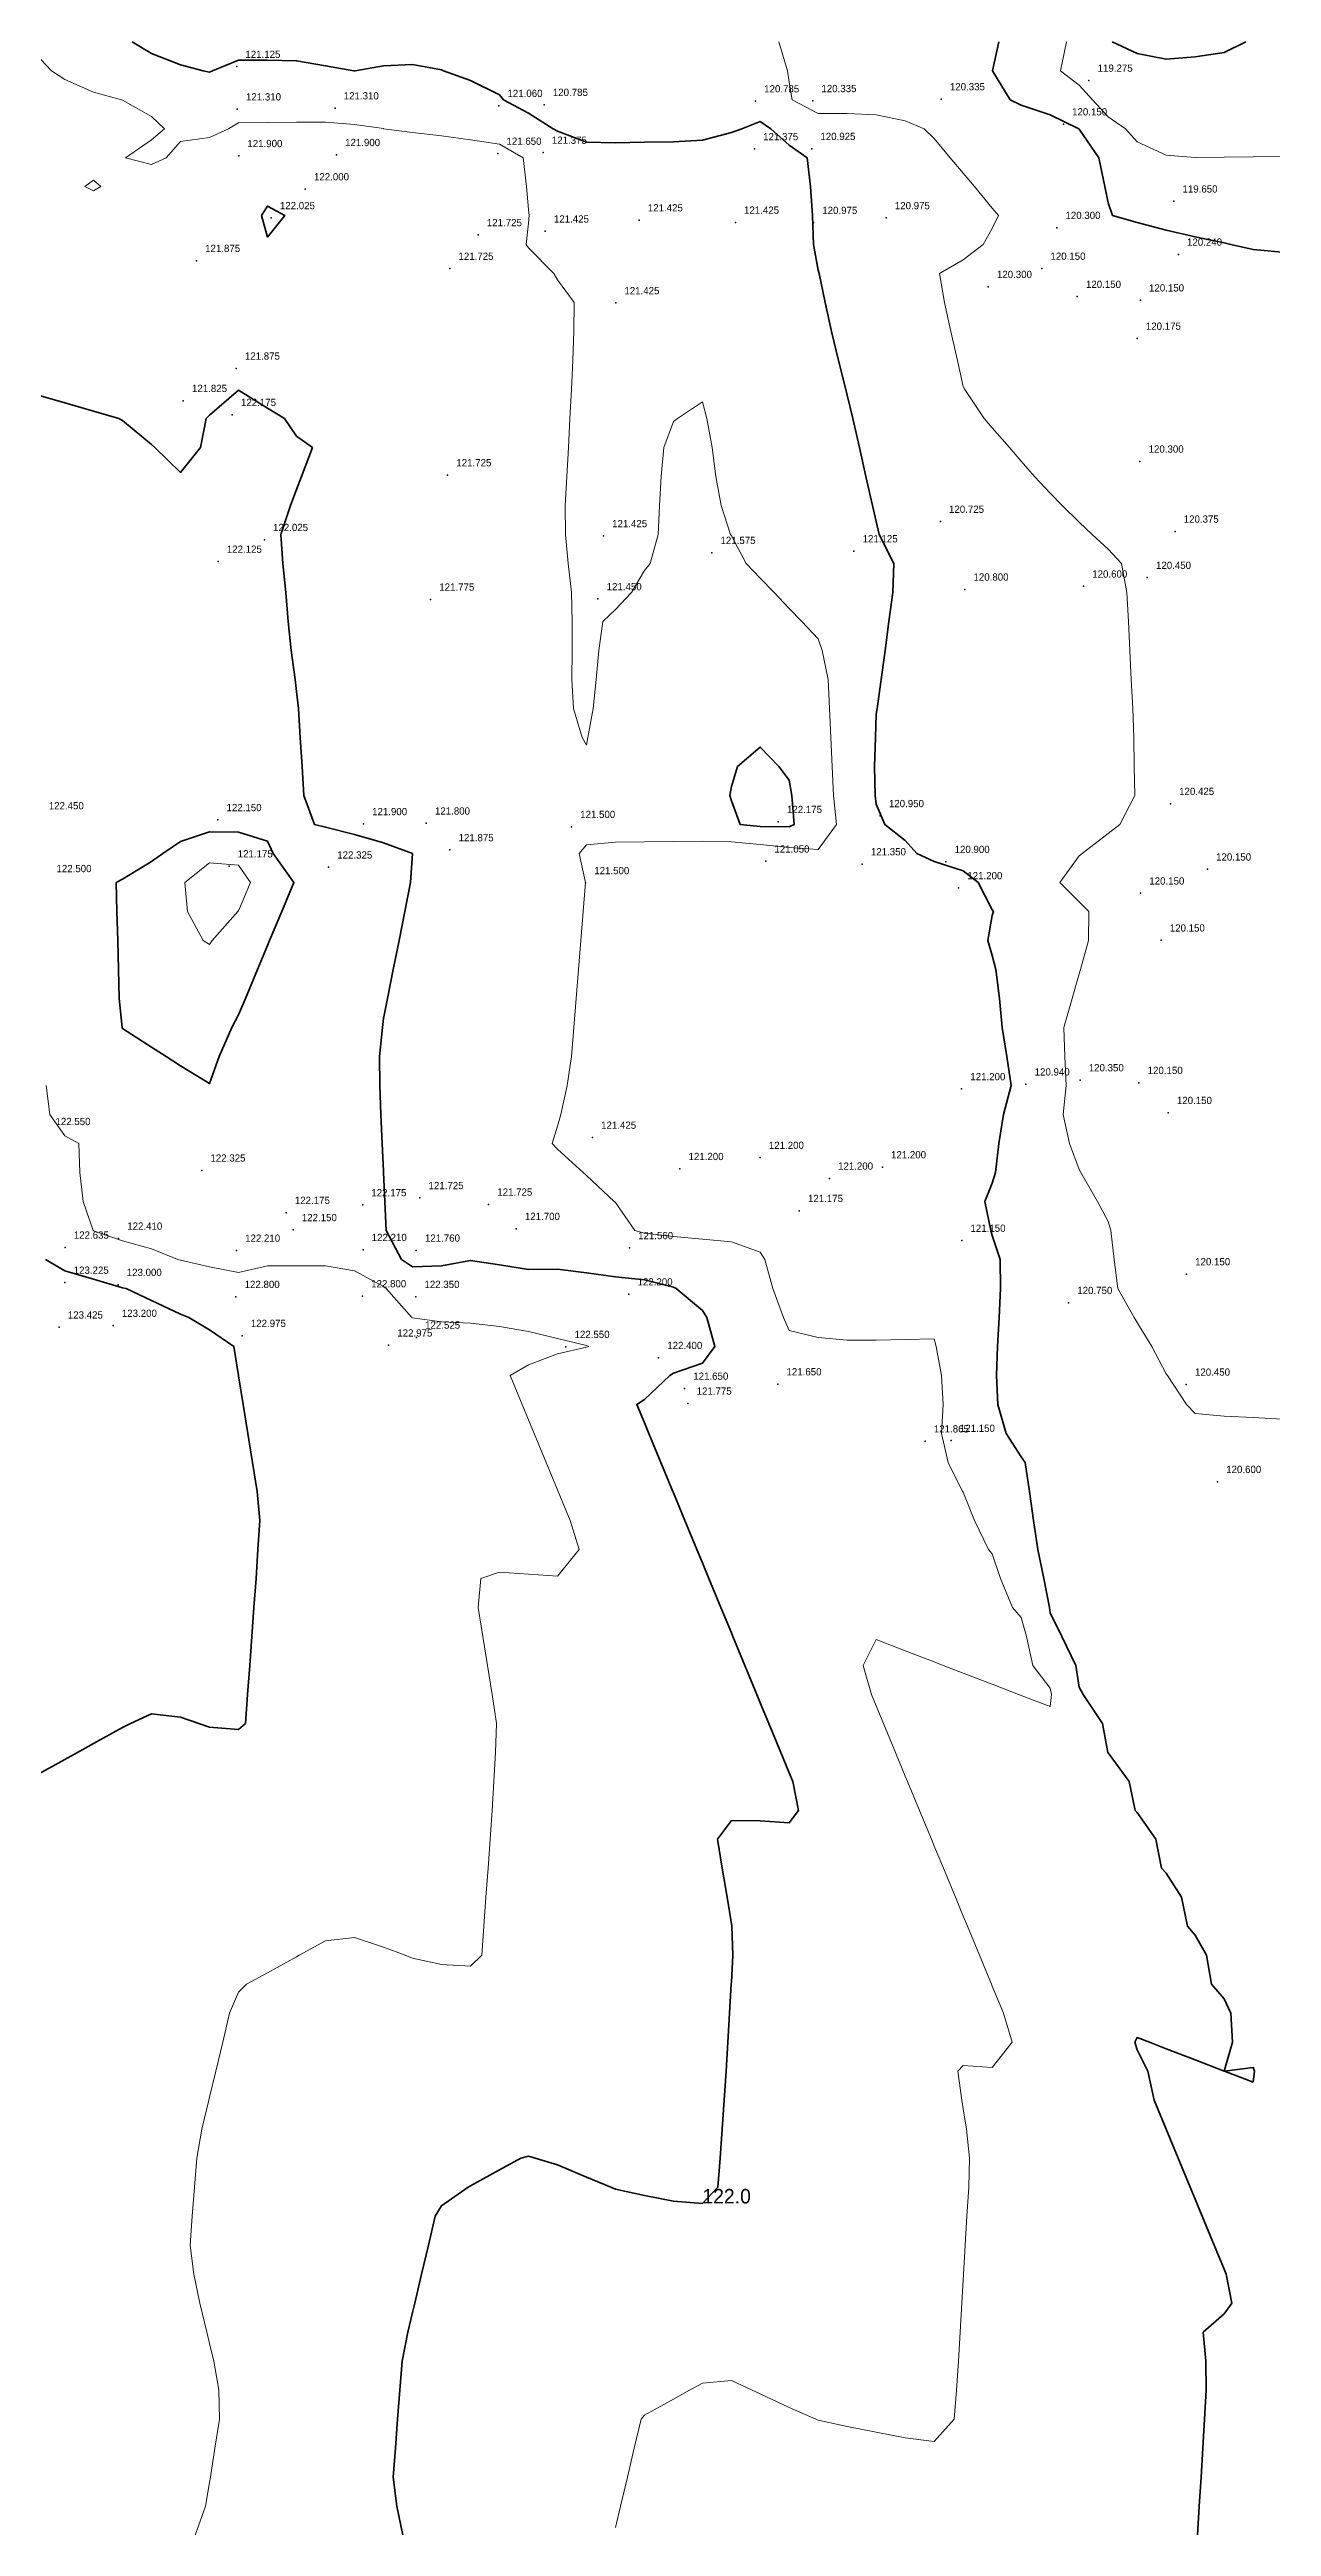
# Model space of a CAD drawing. Header units: metres. Extents: x 287882 to 288136, y 62808 to 63073.
# Drawn here: x 287975.1 to 288017.2, y 62942.3 to 63027.8 of the extents above; entities that cross this region are included whole.
import ezdxf

# ---------------------------------------------------------------- set-up
doc = ezdxf.new("R2010")
doc.units = ezdxf.units.M
for name, color, linetype in [('TOPO-CONT-PRIMARY', 2, 'Continuous'), ('TOPO-CONT-SECONDARY', 253, 'Continuous'), ('TOPO-CONT-TEXT', 3, 'Continuous'), ('TOPO-POINTS', 1, 'Continuous')]:
    doc.layers.add(name, color=color, linetype=linetype)

msp = doc.modelspace()

# ---------------------------------------------------------------- linework, layer by layer
at = {"layer": 'TOPO-CONT-PRIMARY', "lineweight": 35}
for points, elevation in [([(288014.686, 62942.043), (288014.745, 62943.043), (288014.803, 62944.043), (288014.862, 62945.043), (288014.921, 62946.043), (288014.98, 62947.043), (288014.964, 62948.043), (288014.883, 62949.043), (288015.6, 62949.674), (288015.863, 62950.043), (288015.672, 62951.043), (288015.6, 62951.216), (288015.258, 62952.043), (288014.844, 62953.043), (288014.6, 62953.631), (288014.43, 62954.043), (288014.016, 62955.043), (288013.602, 62956.043), (288013.6, 62956.047), (288013.187, 62957.043), (288012.967, 62958.043), (288012.6, 62958.778), (288012.524, 62959.043), (288012.6, 62959.205), (288013.021, 62959.043), (288013.6, 62958.82), (288014.6, 62958.435), (288015.6, 62958.05), (288015.885, 62959.043), (288015.835, 62960.043), (288015.6, 62960.54), (288015.164, 62961.043), (288014.993, 62962.043), (288014.6, 62962.743), (288014.332, 62963.043), (288014.127, 62964.043), (288013.6, 62964.873), (288013.445, 62965.043), (288013.244, 62966.043), (288012.6, 62966.963), (288012.526, 62967.043), (288012.328, 62968.043), (288011.6, 62969.028), (288011.587, 62969.043), (288011.405, 62970.043), (288010.74, 62971.043), (288010.6, 62971.289), (288010.489, 62972.043), (288009.996, 62973.043), (288009.6, 62973.859), (288009.58, 62974.043), (288009.381, 62975.043), (288009.168, 62976.043), (288009.026, 62977.043), (288008.884, 62978.043), (288008.742, 62979.043), (288008.6, 62979.236), (288008.082, 62980.043), (288007.789, 62981.043), (288007.743, 62982.043), (288007.781, 62983.043), (288007.834, 62984.043), (288007.887, 62985.043), (288007.87, 62986.043), (288007.6, 62986.874), (288007.553, 62987.043), (288007.35, 62988.043), (288007.6, 62988.672), (288007.718, 62989.043), (288007.826, 62990.043), (288007.992, 62991.043), (288008.251, 62992.043), (288008.102, 62993.043), (288007.939, 62994.043), (288007.852, 62995.043), (288007.729, 62996.043), (288007.6, 62996.524), (288007.443, 62997.043), (288007.6, 62997.907), (288007.639, 62998.043), (288007.6, 62998.102), (288007.116, 62999.043), (288006.6, 62999.447), (288005.6, 62999.767), (288004.994, 63000.043), (288004.6, 63000.496), (288003.899, 63001.043), (288003.6, 63001.743), (288003.562, 63002.043), (288003.541, 63003.043), (288003.572, 63004.043), (288003.6, 63004.844), (288003.628, 63005.043), (288003.764, 63006.043), (288003.901, 63007.043), (288004.038, 63008.043), (288004.175, 63009.043), (288004.202, 63010.043), (288003.705, 63011.043), (288003.6, 63011.495), (288003.473, 63012.043), (288003.245, 63013.043), (288003.016, 63014.043), (288002.786, 63015.043), (288002.6, 63015.854), (288002.549, 63016.043), (288002.293, 63017.043), (288002.055, 63018.043), (288001.833, 63019.043), (288001.626, 63020.043), (288001.6, 63020.159), (288001.43, 63021.043), (288001.403, 63022.043), (288001.332, 63023.043), (288001.213, 63024.043), (288000.6, 63024.474), (287999.964, 63025.043), (287999.6, 63025.288), (287998.961, 63025.043), (287998.6, 63024.915), (287997.6, 63024.645), (287996.6, 63024.59), (287995.6, 63024.573), (287994.6, 63024.556), (287993.6, 63024.572), (287992.6, 63024.958), (287992.449, 63025.043), (287991.6, 63025.577), (287990.745, 63026.043), (287990.6, 63026.209), (287989.6, 63026.706), (287988.672, 63027.043), (287988.6, 63027.07), (287987.6, 63027.254), (287986.6, 63027.216), (287985.62, 63027.043), (287985.6, 63027.039), (287985.572, 63027.043), (287984.6, 63027.214), (287983.6, 63027.385), (287982.6, 63027.41), (287981.6, 63027.407), (287980.701, 63027.043), (287980.6, 63026.989), (287980.377, 63027.043), (287979.6, 63027.244), (287978.6, 63027.632), (287977.931, 63028.043)], 121), ([(288017.6, 63020.785), (288016.6, 63020.871), (288015.836, 63021.043), (288015.6, 63021.105), (288014.6, 63021.312), (288013.6, 63021.546), (288012.6, 63021.809), (288011.754, 63022.043), (288011.6, 63022.48), (288011.482, 63023.043), (288011.273, 63024.043), (288010.6, 63025.029), (288010.592, 63025.043), (288009.6, 63025.515), (288008.6, 63025.849), (288008.216, 63026.043), (288007.615, 63027.043), (288007.826, 63028.043)], 120), ([(288016.345, 63028.043), (288015.6, 63027.673), (288014.6, 63027.52), (288013.6, 63027.439), (288012.6, 63027.637), (288011.735, 63028.043)], 119), ([(287982.6, 63021.302), (287983.2, 63022.043), (287982.6, 63022.375), (287982.394, 63022.043), (287982.6, 63021.302)], 122), ([(287987.264, 62942.043), (287987.061, 62943.043), (287986.932, 62944.043), (287987.009, 62945.043), (287987.086, 62946.043), (287987.163, 62947.043), (287987.246, 62948.043), (287987.436, 62949.043), (287987.6, 62949.729), (287987.676, 62950.043), (287987.916, 62951.043), (287988.152, 62952.043), (287988.38, 62953.043), (287988.6, 62953.405), (287989.515, 62954.043), (287989.6, 62954.09), (287990.6, 62954.64), (287991.334, 62955.043), (287991.6, 62955.12), (287991.83, 62955.043), (287992.6, 62954.82), (287993.6, 62954.387), (287994.445, 62954.043), (287994.6, 62953.978), (287995.6, 62953.76), (287996.6, 62953.562), (287997.6, 62953.485), (287998.139, 62954.043), (287998.211, 62955.043), (287998.284, 62956.043), (287998.357, 62957.043), (287998.419, 62958.043), (287998.478, 62959.043), (287998.537, 62960.043), (287998.596, 62961.043), (287998.6, 62961.111), (287998.651, 62962.043), (287998.614, 62963.043), (287998.6, 62963.127), (287998.451, 62964.043), (287998.289, 62965.043), (287998.126, 62966.043), (287998.6, 62966.691), (287999.6, 62966.682), (288000.6, 62966.617), (288000.912, 62967.043), (288000.719, 62968.043), (288000.6, 62968.332), (288000.305, 62969.043), (287999.891, 62970.043), (287999.6, 62970.747), (287999.477, 62971.043), (287999.063, 62972.043), (287998.649, 62973.043), (287998.6, 62973.162), (287998.235, 62974.043), (287997.821, 62975.043), (287997.6, 62975.577), (287997.407, 62976.043), (287996.993, 62977.043), (287996.6, 62977.993), (287996.579, 62978.043), (287996.165, 62979.043), (287995.751, 62980.043), (287995.6, 62980.408), (287995.337, 62981.043), (287995.6, 62981.217), (287996.474, 62982.043), (287996.6, 62982.119), (287997.6, 62982.471), (287998.034, 62983.043), (287997.75, 62984.043), (287997.6, 62984.277), (287996.696, 62985.043), (287996.6, 62985.083), (287995.6, 62985.344), (287994.6, 62985.445), (287993.6, 62985.576), (287992.6, 62985.704), (287991.6, 62985.695), (287990.6, 62985.856), (287989.6, 62986.011), (287988.6, 62985.827), (287987.6, 62985.789), (287987.226, 62986.043), (287986.687, 62987.043), (287986.646, 62988.043), (287986.602, 62989.043), (287986.6, 62989.088), (287986.555, 62990.043), (287986.513, 62991.043), (287986.469, 62992.043), (287986.467, 62993.043), (287986.563, 62994.043), (287986.6, 62994.351), (287986.738, 62995.043), (287986.938, 62996.043), (287987.137, 62997.043), (287987.337, 62998.043), (287987.536, 62999.043), (287987.599, 63000.043), (287986.6, 63000.413), (287985.6, 63000.704), (287984.6, 63000.954), (287984.222, 63001.043), (287983.846, 63002.043), (287983.791, 63003.043), (287983.728, 63004.043), (287983.671, 63005.043), (287983.6, 63005.626), (287983.547, 63006.043), (287983.419, 63007.043), (287983.309, 63008.043), (287983.227, 63009.043), (287983.128, 63010.043), (287983.06, 63011.043), (287983.392, 63012.043), (287983.6, 63012.593), (287983.771, 63013.043), (287984.149, 63014.043), (287983.6, 63014.439), (287983.185, 63015.043), (287982.6, 63015.406), (287981.6, 63016.023), (287980.6, 63015.167), (287980.486, 63015.043), (287980.291, 63014.043), (287979.6, 63013.187), (287978.708, 63014.043), (287978.6, 63014.147), (287977.6, 63014.977), (287977.473, 63015.043), (287976.6, 63015.297), (287975.6, 63015.587), (287974.6, 63015.877)], 122), ([(287999.6, 63000.978), (288000.6, 63000.964), (288000.763, 63001.043), (288000.684, 63002.043), (288000.6, 63002.576), (288000.234, 63003.043), (287999.6, 63003.713), (287998.816, 63003.043), (287998.6, 63002.35), (287998.544, 63002.043), (287998.6, 63001.858), (287998.91, 63001.043), (287999.6, 63000.978)], 122), ([(287979.6, 62992.719), (287979.096, 62993.043), (287978.6, 62993.361), (287977.6, 62994.003), (287977.579, 62994.043), (287977.475, 62995.043), (287977.452, 62996.043), (287977.429, 62997.043), (287977.405, 62998.043), (287977.382, 62999.043), (287977.6, 62999.161), (287978.6, 62999.766), (287978.986, 63000.043), (287979.6, 63000.463), (287980.6, 63000.797), (287981.6, 63000.778), (287982.6, 63000.465), (287982.796, 63000.043), (287983.508, 62999.043), (287983.09, 62998.043), (287982.671, 62997.043), (287982.6, 62996.874), (287982.253, 62996.043), (287981.834, 62995.043), (287981.6, 62994.484), (287981.369, 62994.043), (287980.933, 62993.043), (287980.6, 62992.109), (287979.6, 62992.719)], 122), ([(287974.6, 62968.248), (287975.6, 62968.798), (287976.047, 62969.043), (287976.6, 62969.347), (287977.6, 62969.897), (287977.867, 62970.043), (287978.6, 62970.366), (287979.6, 62970.253), (287980.223, 62970.043), (287980.6, 62969.911), (287981.6, 62969.827), (287981.838, 62970.043), (287981.91, 62971.043), (287981.983, 62972.043), (287982.056, 62973.043), (287982.129, 62974.043), (287982.201, 62975.043), (287982.269, 62976.043), (287982.33, 62977.043), (287982.245, 62978.043), (287982.085, 62979.043), (287981.923, 62980.043), (287981.76, 62981.043), (287981.6, 62982.027), (287981.598, 62982.043), (287981.435, 62983.043), (287980.6, 62983.62), (287979.884, 62984.043), (287979.6, 62984.154), (287978.6, 62984.631), (287977.717, 62985.043), (287977.6, 62985.065), (287976.6, 62985.358), (287975.6, 62985.654), (287974.941, 62986.043)], 123), ([(288016.6, 62957.666), (288016.649, 62958.043), (288016.6, 62958.175), (288015.619, 62958.043), (288016.6, 62957.666)], 121)]:
    msp.add_lwpolyline(points, dxfattribs=dict(at, elevation=elevation))
at = {"layer": 'TOPO-CONT-SECONDARY', "lineweight": 13}
for points, elevation in [([(287994.6, 62942.312), (287994.776, 62943.043), (287995.013, 62944.043), (287995.244, 62945.043), (287995.487, 62946.043), (287995.6, 62946.187), (287996.6, 62946.737), (287997.158, 62947.043), (287997.6, 62947.286), (287998.6, 62947.377), (287999.32, 62947.043), (287999.6, 62946.917), (288000.6, 62946.443), (288001.517, 62946.043), (288001.6, 62946.006), (288002.6, 62945.794), (288003.6, 62945.596), (288004.6, 62945.398), (288005.6, 62945.275), (288006.289, 62946.043), (288006.362, 62947.043), (288006.433, 62948.043), (288006.494, 62949.043), (288006.553, 62950.043), (288006.6, 62950.851), (288006.612, 62951.043), (288006.67, 62952.043), (288006.729, 62953.043), (288006.788, 62954.043), (288006.817, 62955.043), (288006.715, 62956.043), (288006.6, 62956.751), (288006.553, 62957.043), (288006.419, 62958.043), (288006.6, 62958.244), (288007.6, 62958.178), (288008.285, 62959.043), (288007.989, 62960.043), (288007.6, 62960.981), (288007.575, 62961.043), (288007.16, 62962.043), (288006.746, 62963.043), (288006.6, 62963.397), (288006.332, 62964.043), (288005.918, 62965.043), (288005.6, 62965.812), (288005.504, 62966.043), (288005.09, 62967.043), (288004.676, 62968.043), (288004.6, 62968.227), (288004.262, 62969.043), (288003.848, 62970.043), (288003.6, 62970.643), (288003.434, 62971.043), (288003.151, 62972.043), (288003.6, 62972.933), (288004.6, 62972.548), (288005.6, 62972.163), (288005.91, 62972.043), (288006.6, 62971.778), (288007.6, 62971.393), (288008.508, 62971.043), (288008.6, 62971.008), (288009.6, 62970.623), (288009.641, 62971.043), (288009.6, 62971.253), (288008.996, 62972.043), (288008.778, 62973.043), (288008.6, 62973.691), (288008.305, 62974.043), (288007.89, 62975.043), (288007.6, 62975.895), (288007.471, 62976.043), (288006.984, 62977.043), (288006.6, 62978.014), (288006.574, 62978.043), (288006.076, 62979.043), (288005.846, 62980.043), (288005.904, 62981.043), (288005.855, 62982.043), (288005.667, 62983.043), (288005.6, 62983.301), (288004.6, 62983.281), (288003.6, 62983.26), (288002.6, 62983.264), (288001.6, 62983.352), (288000.6, 62983.593), (288000.401, 62984.043), (288000.035, 62985.043), (287999.751, 62986.043), (287999.6, 62986.294), (287998.6, 62986.647), (287997.6, 62986.748), (287996.6, 62986.831), (287995.6, 62986.945), (287995.27, 62987.043), (287994.6, 62988.002), (287994.554, 62988.043), (287993.6, 62988.941), (287993.491, 62989.043), (287992.6, 62989.845), (287992.416, 62990.043), (287992.6, 62990.643), (287992.715, 62991.043), (287992.94, 62992.043), (287993.081, 62993.043), (287993.163, 62994.043), (287993.245, 62995.043), (287993.326, 62996.043), (287993.408, 62997.043), (287993.49, 62998.043), (287993.571, 62999.043), (287993.354, 63000.043), (287993.6, 63000.338), (287994.6, 63000.431), (287995.6, 63000.447), (287996.6, 63000.458), (287997.6, 63000.472), (287998.6, 63000.448), (287999.6, 63000.354), (288000.6, 63000.252), (288001.6, 63000.179), (288002.226, 63001.043), (288002.123, 63002.043), (288002.079, 63003.043), (288002.035, 63004.043), (288001.991, 63005.043), (288001.946, 63006.043), (288001.728, 63007.043), (288001.6, 63007.451), (288001.032, 63008.043), (288000.6, 63008.493), (288000.072, 63009.043), (287999.6, 63009.535), (287999.113, 63010.043), (287998.6, 63011.003), (287998.569, 63011.043), (287998.252, 63012.043), (287998.067, 63013.043), (287997.942, 63014.043), (287997.756, 63015.043), (287997.6, 63015.621), (287996.742, 63015.043), (287996.6, 63014.948), (287996.268, 63014.043), (287996.18, 63013.043), (287996.127, 63012.043), (287996.075, 63011.043), (287995.797, 63010.043), (287995.6, 63009.8), (287995.161, 63009.043), (287994.6, 63008.455), (287994.172, 63008.043), (287994.023, 63007.043), (287993.936, 63006.043), (287993.832, 63005.043), (287993.649, 63004.043), (287993.6, 63003.778), (287993.458, 63004.043), (287993.16, 63005.043), (287993.101, 63006.043), (287993.105, 63007.043), (287993.108, 63008.043), (287993.084, 63009.043), (287992.967, 63010.043), (287992.876, 63011.043), (287992.871, 63012.043), (287992.924, 63013.043), (287992.977, 63014.043), (287993.029, 63015.043), (287993.082, 63016.043), (287993.133, 63017.043), (287993.166, 63018.043), (287993.176, 63019.043), (287992.6, 63019.829), (287992.476, 63020.043), (287991.6, 63020.934), (287991.524, 63021.043), (287991.6, 63021.78), (287991.63, 63022.043), (287991.6, 63022.261), (287991.538, 63023.043), (287991.416, 63024.043), (287990.6, 63024.508), (287989.6, 63024.663), (287988.6, 63024.792), (287987.6, 63024.916), (287986.603, 63025.043), (287986.6, 63025.044), (287985.6, 63025.186), (287984.6, 63025.263), (287983.6, 63025.263), (287982.6, 63025.251), (287981.6, 63025.24), (287981.257, 63025.043), (287980.6, 63024.744), (287979.6, 63024.604), (287979.099, 63024.043), (287978.6, 63023.81), (287977.695, 63024.043), (287978.6, 63024.654), (287979.048, 63025.043), (287978.6, 63025.462), (287977.6, 63026.028), (287977.563, 63026.043), (287976.6, 63026.306), (287975.6, 63026.741), (287975.141, 63027.043), (287974.6, 63027.61)], 121.5), ([(288017.6, 62980.54), (288016.6, 62980.593), (288015.6, 62980.633), (288014.6, 62980.732), (288014.303, 62981.043), (288013.647, 62982.043), (288013.6, 62982.098), (288013.104, 62983.043), (288012.6, 62983.867), (288012.492, 62984.043), (288011.932, 62985.043), (288011.807, 62986.043), (288011.694, 62987.043), (288011.6, 62987.347), (288011.23, 62988.043), (288010.658, 62989.043), (288010.6, 62989.144), (288010.271, 62990.043), (288010.042, 62991.043), (288010.147, 62992.043), (288010.103, 62993.043), (288010.074, 62994.043), (288010.358, 62995.043), (288010.6, 62995.897), (288010.642, 62996.043), (288010.926, 62997.043), (288010.928, 62998.043), (288010.6, 62998.379), (288009.931, 62999.043), (288010.6, 62999.962), (288010.706, 63000.043), (288011.6, 63000.732), (288012.004, 63001.043), (288012.516, 63002.043), (288012.498, 63003.043), (288012.481, 63004.043), (288012.448, 63005.043), (288012.397, 63006.043), (288012.35, 63007.043), (288012.296, 63008.043), (288012.241, 63009.043), (288012.061, 63010.043), (288011.6, 63010.537), (288011.046, 63011.043), (288010.6, 63011.475), (288010.018, 63012.043), (288009.6, 63012.472), (288009.063, 63013.043), (288008.6, 63013.576), (288008.194, 63014.043), (288007.6, 63014.727), (288007.325, 63015.043), (288006.652, 63016.043), (288006.6, 63016.155), (288006.4, 63017.043), (288006.174, 63018.043), (288005.948, 63019.043), (288005.78, 63020.043), (288006.6, 63020.523), (288007.288, 63021.043), (288007.6, 63021.603), (288007.82, 63022.043), (288007.6, 63022.307), (288006.987, 63023.043), (288006.6, 63023.508), (288006.154, 63024.043), (288005.6, 63024.708), (288005.248, 63025.043), (288004.6, 63025.318), (288003.6, 63025.519), (288002.6, 63025.57), (288001.6, 63025.562), (288000.696, 63026.043), (288000.6, 63026.644), (288000.536, 63027.043), (288000.233, 63028.043)], 120.5), ([(288017.6, 63024.089), (288016.6, 63024.074), (288015.6, 63024.059), (288014.6, 63024.044), (288013.6, 63024.127), (288012.6, 63024.584), (288012.196, 63025.043), (288011.6, 63025.456), (288011.058, 63026.043), (288010.6, 63026.549), (288009.956, 63027.043), (288010.167, 63028.043)], 119.5), ([(287976.6, 63022.903), (287976.299, 63023.043), (287976.6, 63023.262), (287976.85, 63023.043), (287976.6, 63022.903)], 121.5), ([(287980.6, 62996.902), (287980.38, 62997.043), (287979.833, 62998.043), (287979.747, 62999.043), (287980.6, 62999.721), (287981.6, 62999.644), (287982.009, 62999.043), (287981.6, 62998.067), (287981.573, 62998.043), (287980.693, 62997.043), (287980.6, 62996.902)], 121.5), ([(287980.097, 62942.043), (287980.464, 62943.043), (287980.6, 62943.859), (287980.629, 62944.043), (287980.786, 62945.043), (287980.942, 62946.043), (287980.92, 62947.043), (287980.745, 62948.043), (287980.6, 62948.65), (287980.506, 62949.043), (287980.267, 62950.043), (287980.061, 62951.043), (287979.926, 62952.043), (287980.003, 62953.043), (287980.08, 62954.043), (287980.16, 62955.043), (287980.336, 62956.043), (287980.576, 62957.043), (287980.6, 62957.145), (287980.816, 62958.043), (287981.056, 62959.043), (287981.289, 62960.043), (287981.6, 62960.773), (287981.871, 62961.043), (287982.6, 62961.444), (287983.6, 62961.994), (287983.691, 62962.043), (287984.6, 62962.543), (287985.6, 62962.654), (287986.6, 62962.323), (287987.351, 62962.043), (287987.6, 62961.946), (287988.6, 62961.726), (287989.6, 62961.667), (287989.988, 62962.043), (287990.061, 62963.043), (287990.134, 62964.043), (287990.206, 62965.043), (287990.279, 62966.043), (287990.344, 62967.043), (287990.404, 62968.043), (287990.463, 62969.043), (287990.495, 62970.043), (287990.35, 62971.043), (287990.187, 62972.043), (287990.024, 62973.043), (287989.862, 62974.043), (287989.953, 62975.043), (287990.6, 62975.252), (287991.6, 62975.187), (287992.6, 62975.121), (287993.353, 62976.043), (287993.036, 62977.043), (287992.622, 62978.043), (287992.6, 62978.097), (287992.208, 62979.043), (287991.794, 62980.043), (287991.6, 62980.512), (287991.38, 62981.043), (287990.966, 62982.043), (287991.6, 62982.408), (287992.6, 62982.793), (287993.6, 62983.022), (287993.689, 62983.043), (287993.6, 62983.078), (287992.6, 62983.315), (287991.6, 62983.561), (287990.6, 62983.732), (287989.6, 62983.849), (287988.6, 62983.887), (287987.6, 62984.026), (287987.576, 62984.043), (287986.693, 62985.043), (287986.6, 62985.106), (287985.6, 62985.655), (287984.6, 62985.823), (287983.6, 62985.828), (287982.6, 62985.82), (287981.6, 62985.592), (287980.6, 62985.785), (287979.6, 62986.02), (287979.501, 62986.043), (287978.6, 62986.405), (287977.6, 62986.685), (287976.6, 62987.034), (287976.582, 62987.043), (287976.239, 62988.043), (287976.126, 62989.043), (287976.086, 62990.043), (287975.6, 62990.309), (287975.087, 62991.043), (287974.967, 62992.043)], 122.5)]:
    msp.add_lwpolyline(points, dxfattribs=dict(at, elevation=elevation))
at = {"layer": 'TOPO-POINTS'}
for p in [(287981.534, 63027.184), (288010.938, 63026.706), (287981.556, 63025.716), (287984.928, 63025.751), (287990.577, 63025.836), (287992.142, 63025.871), (287999.433, 63025.993), (288001.407, 63026.002), (288005.84, 63026.066), (288010.056, 63025.2), (287981.603, 63024.106), (287984.974, 63024.141), (287990.542, 63024.186), (287992.107, 63024.221), (287999.398, 63024.343), (288001.373, 63024.352), (287983.901, 63022.96), (288013.865, 63022.538), (287982.725, 63021.965), (287989.865, 63021.379), (287992.178, 63021.505), (287995.419, 63021.889), (287998.738, 63021.809), (288001.437, 63021.801), (288003.94, 63021.964), (288009.827, 63021.628), (287980.146, 63020.49), (288014.022, 63020.707), (287988.886, 63020.218), (288007.463, 63019.592), (288009.31, 63020.22), (287994.611, 63019.031), (288010.535, 63019.25), (288012.71, 63019.127), (288012.601, 63017.806), (287981.517, 63016.776), (287979.693, 63015.66), (287981.383, 63015.179), (287988.813, 63013.098), (288012.696, 63013.569), (288005.81, 63011.493), (288013.907, 63011.154), (287982.489, 63010.864), (287994.187, 63010.997), (287997.927, 63010.418), (288002.83, 63010.476), (287980.894, 63010.115), (288012.951, 63009.558), (287988.224, 63008.809), (287993.999, 63008.823), (288006.655, 63009.155), (288010.751, 63009.259), (288013.749, 63001.762), (287980.885, 63001.203), (287985.906, 63001.065), (287988.075, 63001.085), (287993.085, 63000.968), (288000.22, 63001.139), (288003.737, 63001.342), (287988.89, 63000.166), (287981.27, 62999.608), (287984.703, 62999.569), (287999.786, 62999.775), (288003.115, 62999.68), (288006.003, 62999.76), (288015.024, 62999.5), (287993.571, 62999.029), (288006.441, 62998.855), (288012.72, 62998.672), (288013.427, 62997.052), (288010.631, 62992.23), (288006.545, 62991.923), (288008.765, 62992.087), (288012.663, 62992.138), (288013.672, 62991.102), (287993.807, 62990.249), (287980.329, 62989.116), (287996.824, 62989.169), (287999.594, 62989.554), (288001.982, 62988.838), (288003.809, 62989.229), (287987.853, 62988.167), (287983.242, 62987.656), (287985.881, 62987.921), (287990.225, 62987.941), (287991.178, 62987.102), (288000.944, 62987.722), (287975.615, 62986.459), (287977.459, 62986.768), (287981.526, 62986.353), (287983.481, 62987.063), (287985.893, 62986.377), (287987.73, 62986.355), (287995.083, 62986.441), (288006.55, 62986.695), (288014.302, 62985.541), (287975.611, 62985.248), (287977.441, 62985.172), (287981.509, 62984.757), (287985.875, 62984.781), (287987.713, 62984.759), (287995.065, 62984.845), (288010.235, 62984.549), (287975.409, 62983.704), (287977.273, 62983.762), (287981.723, 62983.414), (287986.776, 62983.084), (287987.735, 62983.355), (287992.891, 62983.033), (287996.089, 62982.652), (287996.987, 62981.593), (288000.202, 62981.744), (288014.296, 62981.733), (287997.103, 62981.078), (288005.287, 62979.775), (288006.184, 62979.795), (288015.373, 62978.378)]:
    msp.add_point(p, dxfattribs=at)

# ---------------------------------------------------------------- texts
at = {"layer": 'TOPO-CONT-TEXT'}
for s, height, p in [('121.125', 0.25, (287981.834, 63027.484)), ('119.275', 0.25, (288011.238, 63027.006)), ('121.060', 0.25, (287990.877, 63026.136)), ('120.785', 0.25, (287992.442, 63026.171)), ('120.785', 0.25, (287999.733, 63026.293)), ('120.335', 0.25, (288001.707, 63026.302)), ('120.335', 0.25, (288006.14, 63026.366)), ('121.310', 0.25, (287981.856, 63026.016)), ('121.310', 0.25, (287985.228, 63026.051)), ('120.150', 0.25, (288010.356, 63025.5)), ('121.900', 0.25, (287985.274, 63024.441)), ('121.650', 0.25, (287990.842, 63024.486)), ('121.375', 0.25, (287992.407, 63024.521)), ('121.375', 0.25, (287999.698, 63024.643)), ('120.925', 0.25, (288001.673, 63024.652)), ('121.900', 0.25, (287981.903, 63024.406)), ('122.000', 0.25, (287984.201, 63023.26)), ('119.650', 0.25, (288014.165, 63022.838)), ('122.025', 0.25, (287983.025, 63022.265)), ('121.425', 0.25, (287995.719, 63022.189)), ('121.425', 0.25, (287999.038, 63022.109)), ('120.975', 0.25, (288001.737, 63022.101)), ('120.975', 0.25, (288004.24, 63022.264)), ('120.300', 0.25, (288010.127, 63021.928)), ('121.725', 0.25, (287990.165, 63021.679)), ('121.425', 0.25, (287992.478, 63021.805)), ('120.240', 0.25, (288014.322, 63021.007)), ('121.875', 0.25, (287980.446, 63020.79)), ('121.725', 0.25, (287989.186, 63020.518)), ('120.150', 0.25, (288009.61, 63020.52)), ('121.425', 0.25, (287994.911, 63019.331)), ('120.300', 0.25, (288007.763, 63019.892)), ('120.150', 0.25, (288010.835, 63019.55)), ('120.150', 0.25, (288013.01, 63019.427)), ('120.175', 0.25, (288012.901, 63018.106)), ('121.875', 0.25, (287981.817, 63017.076)), ('121.825', 0.25, (287979.993, 63015.96)), ('122.175', 0.25, (287981.683, 63015.479)), ('121.725', 0.25, (287989.113, 63013.398)), ('120.300', 0.25, (288012.996, 63013.869)), ('120.725', 0.25, (288006.11, 63011.793)), ('122.025', 0.25, (287982.789, 63011.164)), ('121.425', 0.25, (287994.487, 63011.297)), ('121.125', 0.25, (288003.13, 63010.776)), ('120.375', 0.25, (288014.207, 63011.454)), ('122.125', 0.25, (287981.194, 63010.415)), ('121.575', 0.25, (287998.227, 63010.718)), ('121.775', 0.25, (287988.524, 63009.109)), ('121.450', 0.25, (287994.299, 63009.123)), ('120.800', 0.25, (288006.955, 63009.455)), ('120.600', 0.25, (288011.051, 63009.559)), ('120.450', 0.25, (288013.251, 63009.858)), ('122.450', 0.25, (287975.052, 63001.567)), ('122.150', 0.25, (287981.185, 63001.503)), ('121.900', 0.25, (287986.206, 63001.365)), ('121.800', 0.25, (287988.375, 63001.385)), ('122.175', 0.25, (288000.52, 63001.439)), ('120.950', 0.25, (288004.037, 63001.642)), ('120.425', 0.25, (288014.049, 63002.062)), ('121.500', 0.25, (287993.385, 63001.268)), ('121.175', 0.25, (287981.57, 62999.908)), ('122.325', 0.25, (287985.003, 62999.869)), ('121.875', 0.25, (287989.19, 63000.466)), ('121.050', 0.25, (288000.086, 63000.075)), ('121.350', 0.25, (288003.415, 62999.98)), ('120.900', 0.25, (288006.303, 63000.06)), ('120.150', 0.25, (288015.324, 62999.8)), ('122.500', 0.25, (287975.317, 62999.4)), ('121.500', 0.25, (287993.871, 62999.329)), ('121.200', 0.25, (288006.741, 62999.155)), ('120.150', 0.25, (288013.02, 62998.972)), ('120.150', 0.25, (288013.727, 62997.352)), ('121.200', 0.25, (288006.845, 62992.223)), ('120.940', 0.25, (288009.065, 62992.387)), ('120.350', 0.25, (288010.931, 62992.53)), ('120.150', 0.25, (288012.963, 62992.438)), ('120.150', 0.25, (288013.972, 62991.402)), ('122.550', 0.25, (287975.283, 62990.677)), ('121.425', 0.25, (287994.107, 62990.549)), ('122.325', 0.25, (287980.629, 62989.416)), ('121.200', 0.25, (287997.124, 62989.469)), ('121.200', 0.25, (287999.894, 62989.854)), ('121.200', 0.25, (288004.109, 62989.529)), ('121.200', 0.25, (288002.282, 62989.138)), ('122.175', 0.25, (287983.542, 62987.956)), ('122.175', 0.25, (287986.181, 62988.221)), ('121.725', 0.25, (287988.153, 62988.467)), ('121.725', 0.25, (287990.525, 62988.241)), ('121.175', 0.25, (288001.244, 62988.022)), ('122.410', 0.25, (287977.759, 62987.068)), ('122.150', 0.25, (287983.781, 62987.363)), ('121.700', 0.25, (287991.478, 62987.402)), ('121.150', 0.25, (288006.85, 62986.995)), ('122.635', 0.25, (287975.915, 62986.759)), ('122.210', 0.25, (287981.826, 62986.653)), ('122.210', 0.25, (287986.193, 62986.677)), ('121.760', 0.25, (287988.03, 62986.655)), ('121.560', 0.25, (287995.383, 62986.741)), ('123.225', 0.25, (287975.911, 62985.548)), ('123.000', 0.25, (287977.741, 62985.472)), ('122.200', 0.25, (287995.365, 62985.145)), ('120.150', 0.25, (288014.602, 62985.841)), ('122.800', 0.25, (287981.809, 62985.057)), ('122.800', 0.25, (287986.175, 62985.081)), ('122.350', 0.25, (287988.013, 62985.059)), ('120.750', 0.25, (288010.535, 62984.849)), ('123.425', 0.25, (287975.709, 62984.004)), ('123.200', 0.25, (287977.573, 62984.062)), ('122.975', 0.25, (287982.023, 62983.714)), ('122.525', 0.25, (287988.035, 62983.655)), ('122.975', 0.25, (287987.076, 62983.384)), ('122.550', 0.25, (287993.191, 62983.333)), ('122.400', 0.25, (287996.389, 62982.952)), ('121.650', 0.25, (287997.287, 62981.893)), ('121.650', 0.25, (288000.502, 62982.044)), ('120.450', 0.25, (288014.596, 62982.033)), ('121.775', 0.25, (287997.403, 62981.378)), ('121.865', 0.25, (288005.587, 62980.075)), ('121.150', 0.25, (288006.484, 62980.095)), ('120.600', 0.25, (288015.673, 62978.678)), ('122.0', 0.5, (287997.6, 62953.485))]:
    msp.add_text(s, height=height, dxfattribs=at).set_placement(p)

doc.saveas('drawing.dxf')
